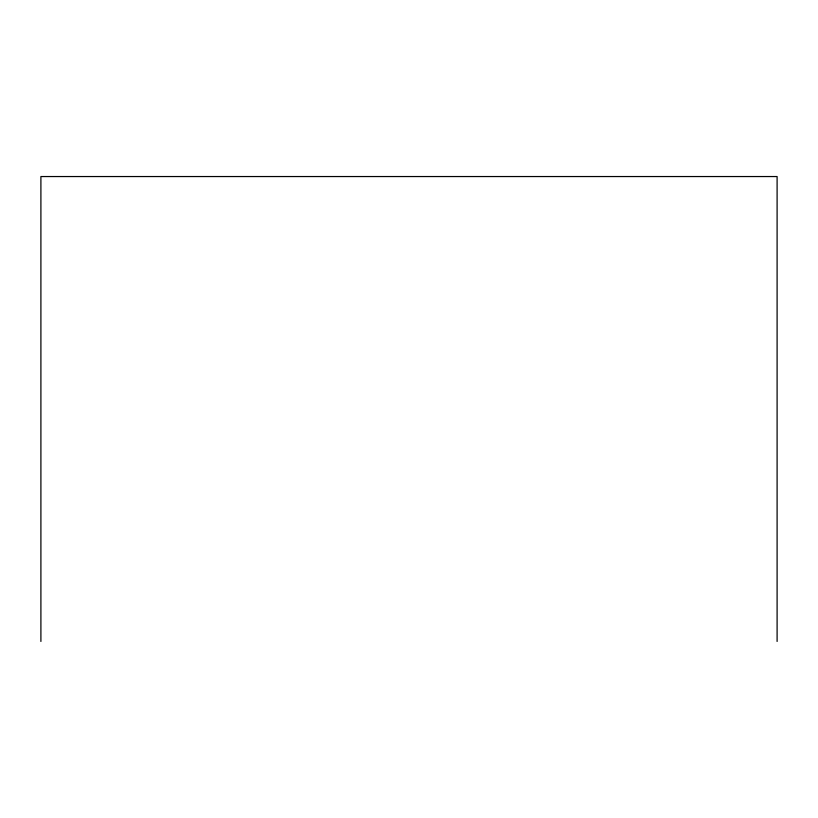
<?xml version="1.0" encoding="UTF-8"?>
<svg xmlns="http://www.w3.org/2000/svg" width="818" height="818" viewBox="0 0 818 818"><rect width="100%" height="100%" fill="white"/><g stroke="black" fill="none" stroke-linecap="round" stroke-linejoin="round"><path stroke-width="1.23" d="M777.1 641.455L777.1 176.545L40.9 176.545L40.9 641.455"/></g></svg>
